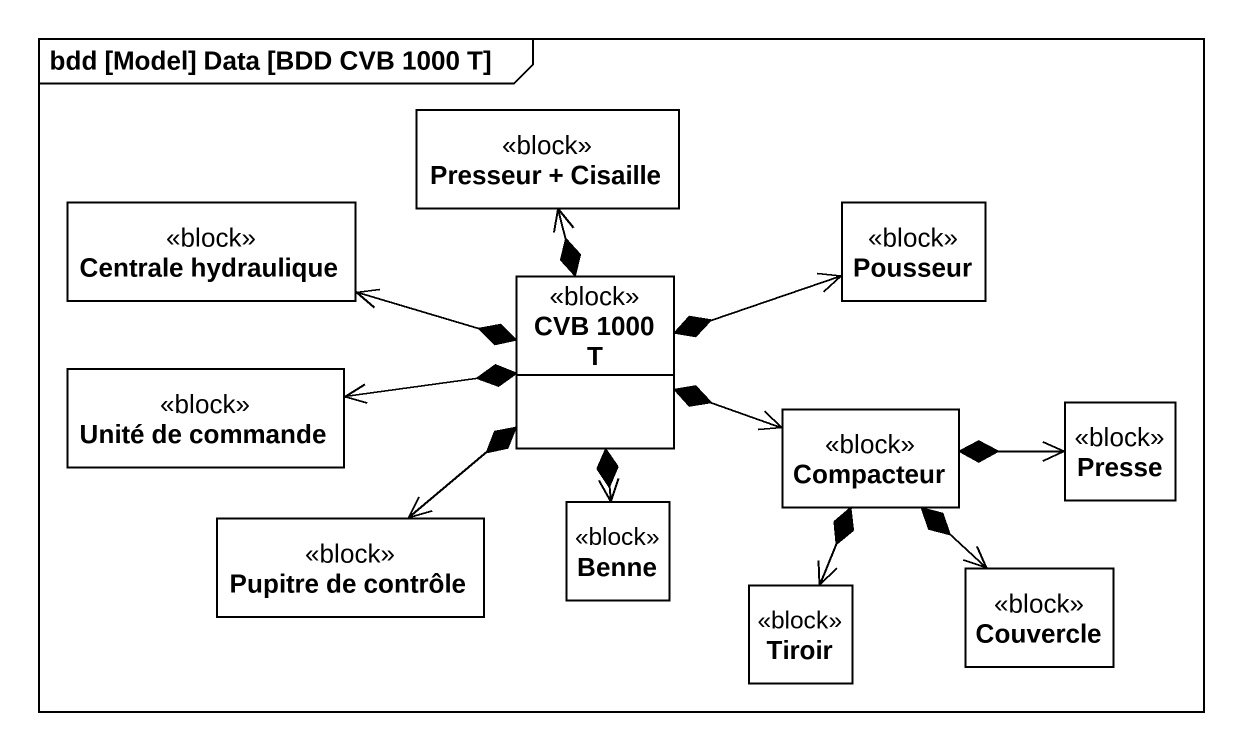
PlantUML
@startuml
mainframe bdd [Model] Data [BDD CVB 1000 T]
hide circle
hide empty members
class "Presseur + Cisaille" as Presseur_Cisaille <<block>>
class "Centrale hydraulique" as Centrale_hydraulique <<block>>
class Pousseur <<block>>
class "CVB 1000 T" as CVB_1000_T <<block>>
class "Unité de commande" as Unité_de_commande <<block>>
class Compacteur <<block>>
class Presse <<block>>
class "Pupitre de contrôle" as Pupitre_de_contrôle <<block>>
class Benne <<block>>
class Couvercle <<block>>
class Tiroir <<block>>
CVB_1000_T *-up-> Presseur_Cisaille
CVB_1000_T *-left-> Centrale_hydraulique
CVB_1000_T *-right-> Pousseur
CVB_1000_T *-left-> Unité_de_commande
CVB_1000_T *-right-> Compacteur
CVB_1000_T *--> Pupitre_de_contrôle
CVB_1000_T *--> Benne
Compacteur *-right-> Presse
Compacteur *--> Couvercle
Compacteur *--> Tiroir
@enduml
